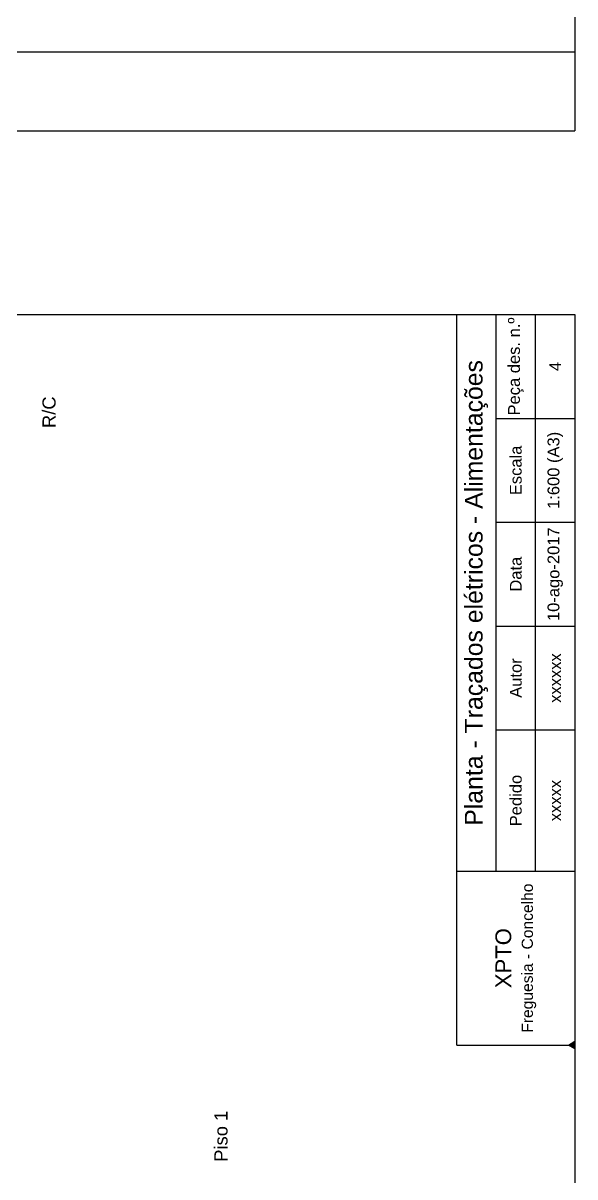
# Model space of a CAD drawing. Header units: millimetres. Extents: x -32 to 1412, y -324 to 2887.
# Drawn here: x 1064.5 to 1148.5, y 1950.1 to 2125.7 of the extents above; entities that cross this region are included whole.
import ezdxf

# ---------------------------------------------------------------- set-up
doc = ezdxf.new("R2010")
doc.units = ezdxf.units.MM
doc.header["$LTSCALE"] = 0.5
doc.layers.get('0').update_dxf_attribs({"linetype": 'CONTINUOUS'})
doc.layers.add('ESQUADRIA', color=7, linetype='CONTINUOUS')
doc.styles.add('ITED_3', font='romans.shx', dxfattribs={"width": 0.9, "height": 0.1})

msp = doc.modelspace()

# ---------------------------------------------------------------- hatches: boundary and pattern name
msp.add_hatch(color=7).paths.add_polyline_path([(1147.514, 1970.155), (1148.511, 1970.731), (1148.511, 1969.579)])

# ---------------------------------------------------------------- linework, layer by layer
for p, q in [((1130.509, 1970.155), (1148.511, 1970.155)), ((1148.511, 1955.152), (1148.511, 1829.015))]:
    msp.add_line(p, q)
at = {"color": 7}
msp.add_lwpolyline([(1147.514, 1970.155), (1148.511, 1970.731), (1148.511, 1969.579)], close=True, dxfattribs=at)
at = {"layer": 'ESQUADRIA'}
for p, q in [((1148.511, 2311.102), (1148.511, 2109.275)), ((1005.951, 2121.275), (1148.511, 2121.275)), ((1005.951, 2109.275), (1148.511, 2109.275)), ((970.287, 2081.312), (1148.511, 2081.312)), ((1130.509, 1970.155), (1130.509, 2081.312)), ((1136.51, 1996.622), (1136.51, 2081.312)), ((1142.511, 1996.622), (1142.511, 2081.312)), ((1148.511, 2081.312), (1148.511, 1955.152)), ((1136.51, 2065.511), (1148.511, 2065.511)), ((1136.51, 2049.71), (1148.511, 2049.71)), ((1136.51, 2033.909), (1148.511, 2033.909)), ((1136.51, 2018.109), (1148.511, 2018.109)), ((1136.51, 1996.622), (1136.51, 2018.109)), ((1130.509, 1996.622), (1148.511, 1996.622))]:
    msp.add_line(p, q, dxfattribs=at)

# ---------------------------------------------------------------- texts
at = {"layer": 'ESQUADRIA', "attachment_point": 5, "rotation": 90, "style": 'ITED_3'}
for s, width, heights, insert, char_height in [('{\\fArial|b0|i0|c0|p34;\\W1;Peça des. n.º}', 15.08834, [0], (1139.51, 2073.411), 1.80025), ('{\\fArial|b0|i0|c0|p34;\\W1;Planta - Traçados elétricos - Alimentações}', 83.62114, [5.133], (1133.509, 2038.967), 2.70037), ('{\\fArial|b0|i0|c0|p34;\\W1;4}', 12.97873, [3.282], (1145.511, 2073.411), 1.80025), ('{\\fArial|b0|i0|c0|p34;\\W1;R/C}', 12.02786, [4.695], (1068.431, 2066.457), 2), ('{\\fArial|b0|i0|c0|p34;\\W1;1:600 (A3)}', 15.21382, [2.511], (1145.511, 2057.611), 1.80025), ('{\\fArial|b0|i0|c0|p34;\\W1;Escala}', 3.38711, [0], (1139.51, 2057.611), 1.80025), ('{\\fArial|b0|i0|c0|p34;\\W1;10-ago-2017}', 15.14479, [3.742], (1145.511, 2041.81), 1.80025), ('{\\fArial|b0|i0|c0|p34;\\W1;Data}', 3.38711, [0], (1139.51, 2041.81), 1.80025), ('{\\fArial|b0|i0|c0|p34;\\W1;xxxxxx}', 12.95603, [0], (1145.511, 2026.009), 1.80025), ('{\\fArial|b0|i0|c0|p34;\\W1;Autor}', 3.38711, [0], (1139.51, 2026.009), 1.80025), ('{\\fArial|b0|i0|c0|p34;\\W1;Pedido}', 3.38711, [0.655], (1139.51, 2007.365), 1.80025), ('{\\fArial|b0|i0|c0|p34;\\W1;xxxxx}', 18.13399, [0], (1145.511, 2007.365), 1.80025), ('{\\fArial|b0|i0|c0|p34;\\W1;XPTO\\P\\H0.70824x;Freguesia - Concelho}', 25.11269, [13.135], (1139.51, 1983.388), 2.40033), ('{\\fArial|b0|i0|c0|p34;\\W1;Piso 1}', 12.02786, [4.695], (1094.611, 1956.286), 2)]:
    msp.add_mtext_dynamic_manual_height_columns(s, width=width, gutter_width=0.5, heights=heights, dxfattribs=dict(at, insert=insert, char_height=char_height))

doc.saveas('drawing.dxf')
